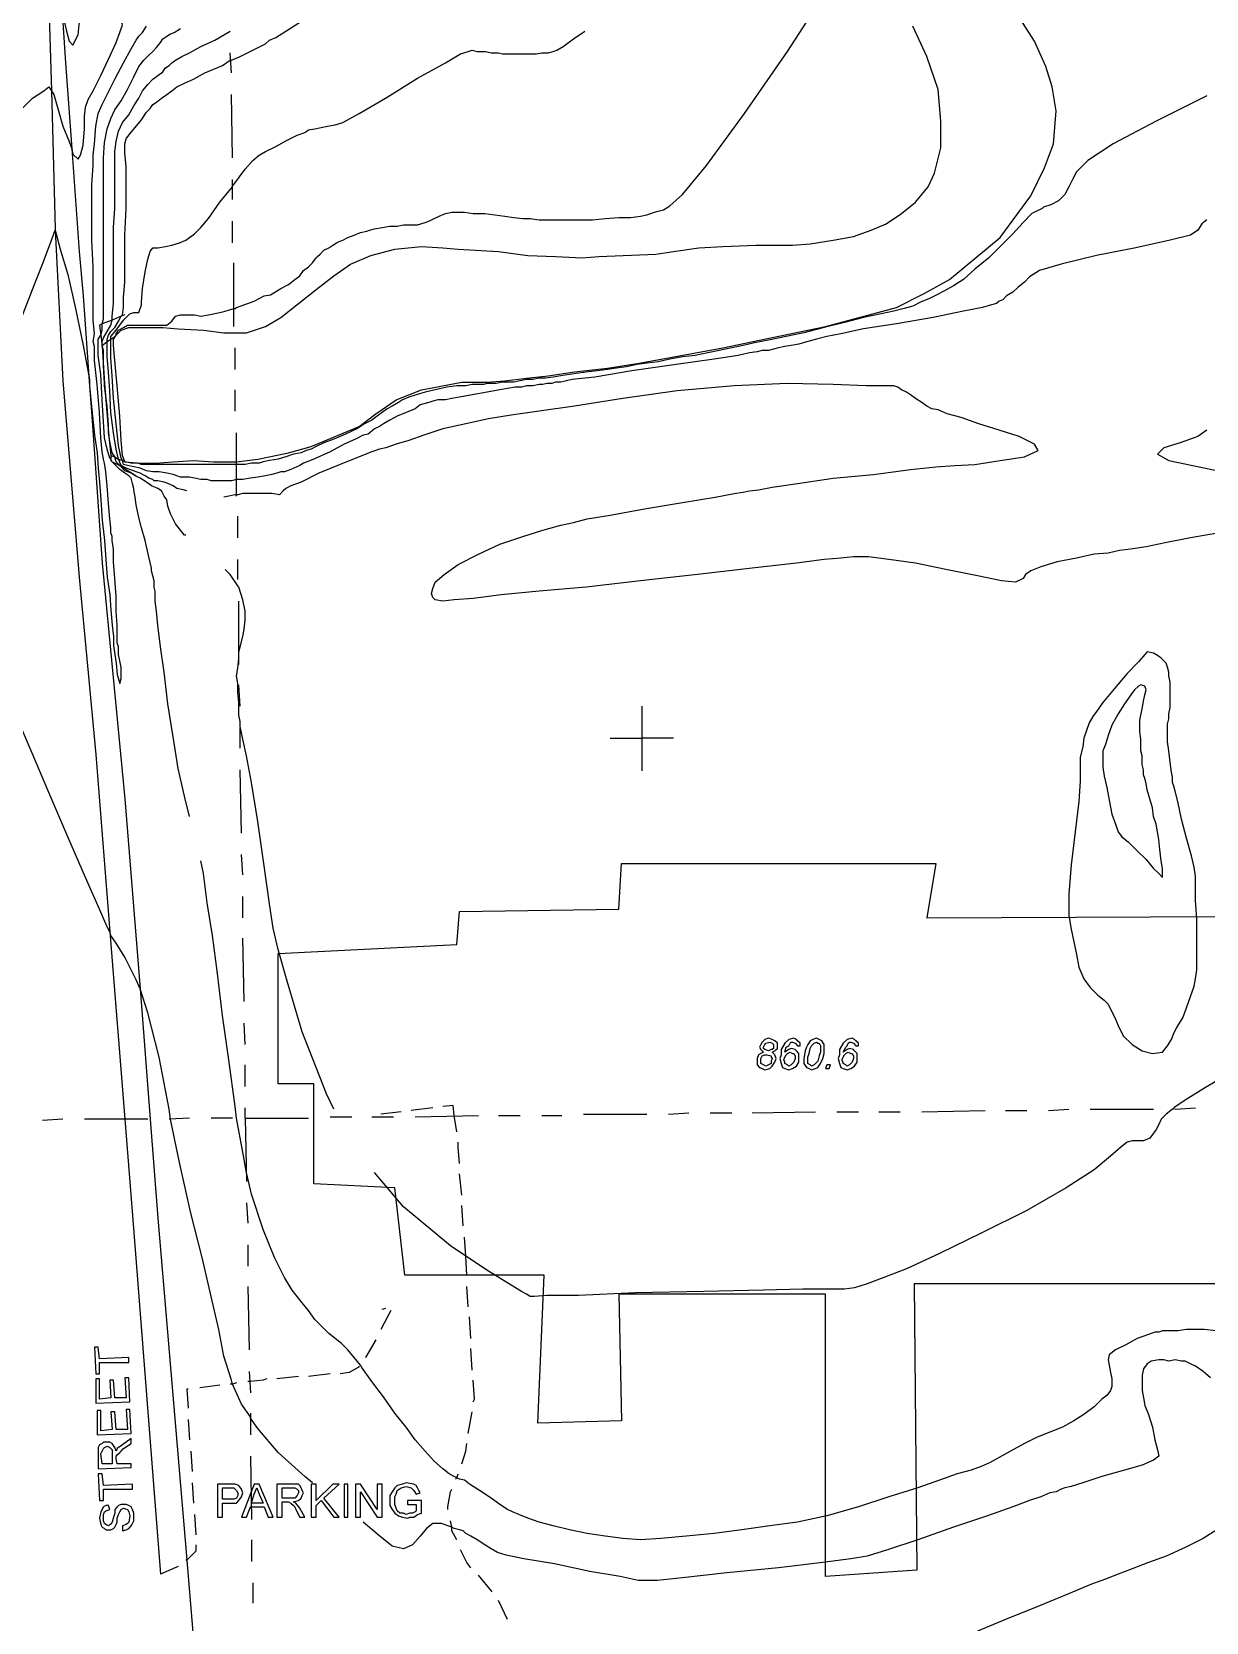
# Model space of a CAD drawing. Header units: feet. Extents: x -3749 to 15459, y 505 to 24761.
# Drawn here: x 445 to 4153, y 6085 to 11107 of the extents above; entities that cross this region are included whole.
import ezdxf

# ---------------------------------------------------------------- set-up
doc = ezdxf.new("R2010")
doc.units = ezdxf.units.FT
for name, color, linetype in [('Buildings', 2, 'CONTINUOUS'), ('Streets', 4, 'CONTINUOUS'), ('Topo', 7, 'CONTINUOUS'), ('Topo Lines', 6, 'CONTINUOUS'), ('Water', 5, 'CONTINUOUS')]:
    doc.layers.add(name, color=color, linetype=linetype)

msp = doc.modelspace()

# ---------------------------------------------------------------- linework, layer by layer
at = {"layer": 'Buildings'}
for points in [[(1075.2, 10977), (1071.2, 11041)], [(1079.2, 10709), (1075.2, 10909)], [(1079.2, 10577), (1079.2, 10641)], [(1079.2, 10441), (1079.2, 10509)], [(1083.2, 10177), (1083.2, 10377)], [(699.2, 10197), (667.2, 10185)], [(727.2, 10209), (699.2, 10197)], [(739.2, 10213), (727.2, 10209)], [(667.2, 10185), (659.2, 10181), (663.2, 10149)], [(663.2, 10149), (667.2, 10113)], [(667.2, 10113), (675.2, 9997)], [(1087.2, 10041), (1087.2, 10109)], [(675.2, 9997), (687.2, 9841)], [(1087.2, 9909), (1087.2, 9977)], [(687.2, 9841), (695.2, 9769.1)], [(1091.2, 9641.1), (1091.2, 9841)], [(695.2, 9769.1), (695.2, 9757.1)], [(695.2, 9757.1), (695.2, 9753.1), (699.2, 9749.1)], [(699.2, 9749.1), (723.2, 9737.1)], [(723.2, 9737.1), (775.2, 9705.1)], [(1095.2, 9509.1), (1095.2, 9577.1)], [(1095.2, 9377.1), (1095.2, 9441.1)], [(1099.2, 9109.1), (1099.2, 9309.1)], [(1103.2, 8977.1), (1099.2, 9045.1)], [(1103.2, 8845.1), (1103.2, 8909.1)], [(1107.2, 8577.1), (1103.2, 8777.1)], [(1111.2, 8445.1), (1107.2, 8509.1)], [(5379.2, 7153.1), (3231.2, 7153.1), (3239.2, 6249.1), (2951.2, 6229.1), (2951.2, 7121.1), (2299.2, 7121.1), (2307.2, 6721.1), (2043.2, 6713.1), (2063.2, 7181.1), (1623.2, 7181.1), (1591.2, 7457.1), (1335.2, 7469.1), (1335.2, 7785.1), (1223.2, 7785.1), (1223.2, 8197.1), (1787.2, 8225.1), (1795.2, 8329.1), (2299.2, 8337.1), (2307.2, 8481.1), (3299.2, 8481.1), (3271.2, 8309.1), (4919.2, 8317.1)], [(1111.2, 8309.1), (1111.2, 8377.1)], [(1115.2, 8045.1), (1111.2, 8245.1)], [(1119.2, 7909.1), (1115.2, 7977.1)], [(2755.2, 7885.1), (2747.2, 7881.1), (2739.2, 7877.1), (2735.2, 7865.1), (2735.2, 7857.1), (2735.2, 7845.1), (2743.2, 7837.1), (2751.2, 7833.1), (2759.2, 7829.1), (2775.2, 7833.1), (2783.2, 7841.1), (2791.2, 7853.1), (2795.2, 7865.1), (2791.2, 7877.1), (2783.2, 7885.1), (2791.2, 7889.1), (2795.2, 7893.1), (2799.2, 7897.1), (2799.2, 7905.1), (2799.2, 7913.1), (2791.2, 7921.1), (2783.2, 7925.1), (2771.2, 7929.1), (2759.2, 7925.1), (2751.2, 7917.1), (2747.2, 7909.1), (2743.2, 7901.1), (2747.2, 7893.1), (2755.2, 7885.1)], [(2755.2, 7901.1), (2759.2, 7909.1), (2763.2, 7913.1), (2775.2, 7917.1), (2783.2, 7913.1), (2787.2, 7909.1), (2787.2, 7905.1), (2787.2, 7897.1), (2783.2, 7893.1), (2779.2, 7893.1), (2771.2, 7889.1), (2759.2, 7893.1), (2755.2, 7897.1), (2755.2, 7901.1)], [(2823.2, 7885.1), (2827.2, 7901.1), (2835.2, 7905.1), (2839.2, 7913.1), (2843.2, 7917.1), (2847.2, 7917.1), (2855.2, 7913.1), (2863.2, 7905.1), (2871.2, 7905.1), (2871.2, 7913.1), (2863.2, 7921.1), (2859.2, 7925.1), (2851.2, 7929.1), (2835.2, 7925.1), (2823.2, 7913.1), (2811.2, 7893.1), (2811.2, 7877.1), (2807.2, 7865.1), (2811.2, 7849.1), (2815.2, 7837.1), (2823.2, 7833.1), (2835.2, 7829.1), (2847.2, 7833.1), (2859.2, 7841.1), (2867.2, 7853.1), (2867.2, 7869.1), (2867.2, 7881.1), (2859.2, 7889.1), (2855.2, 7893.1), (2843.2, 7897.1), (2835.2, 7893.1), (2823.2, 7885.1)], [(2819.2, 7861.1), (2823.2, 7869.1), (2827.2, 7877.1), (2831.2, 7881.1), (2839.2, 7885.1), (2847.2, 7881.1), (2851.2, 7881.1), (2855.2, 7873.1), (2855.2, 7865.1), (2851.2, 7853.1), (2843.2, 7845.1), (2835.2, 7841.1), (2831.2, 7845.1), (2823.2, 7849.1), (2823.2, 7853.1), (2819.2, 7861.1)], [(2883.2, 7865.1), (2883.2, 7849.1), (2891.2, 7837.1), (2899.2, 7833.1), (2907.2, 7829.1), (2919.2, 7833.1), (2927.2, 7837.1), (2935.2, 7849.1), (2943.2, 7865.1), (2947.2, 7881.1), (2947.2, 7897.1), (2947.2, 7909.1), (2939.2, 7921.1), (2931.2, 7925.1), (2923.2, 7929.1), (2911.2, 7925.1), (2903.2, 7921.1), (2895.2, 7909.1), (2891.2, 7901.1), (2887.2, 7889.1), (2883.2, 7865.1)], [(2895.2, 7861.1), (2895.2, 7869.1), (2899.2, 7881.1), (2903.2, 7897.1), (2907.2, 7905.1), (2915.2, 7913.1), (2923.2, 7917.1), (2927.2, 7913.1), (2931.2, 7913.1), (2935.2, 7905.1), (2935.2, 7897.1), (2935.2, 7885.1), (2931.2, 7873.1), (2927.2, 7857.1), (2919.2, 7849.1), (2915.2, 7845.1), (2907.2, 7841.1), (2903.2, 7845.1), (2895.2, 7849.1), (2895.2, 7853.1), (2895.2, 7861.1)], [(3007.2, 7885.1), (3015.2, 7901.1), (3019.2, 7905.1), (3023.2, 7913.1), (3027.2, 7917.1), (3031.2, 7917.1), (3039.2, 7913.1), (3047.2, 7905.1), (3055.2, 7905.1), (3055.2, 7913.1), (3047.2, 7921.1), (3043.2, 7925.1), (3035.2, 7929.1), (3019.2, 7925.1), (3007.2, 7913.1), (2995.2, 7893.1), (2995.2, 7877.1), (2991.2, 7865.1), (2995.2, 7849.1), (2999.2, 7837.1), (3007.2, 7833.1), (3019.2, 7829.1), (3031.2, 7833.1), (3043.2, 7841.1), (3051.2, 7853.1), (3051.2, 7869.1), (3051.2, 7881.1), (3043.2, 7889.1), (3039.2, 7893.1), (3027.2, 7897.1), (3019.2, 7893.1), (3007.2, 7885.1)], [(3003.2, 7861.1), (3007.2, 7869.1), (3011.2, 7877.1), (3015.2, 7881.1), (3023.2, 7885.1), (3031.2, 7881.1), (3035.2, 7881.1), (3039.2, 7873.1), (3039.2, 7865.1), (3035.2, 7853.1), (3027.2, 7845.1), (3019.2, 7841.1), (3015.2, 7845.1), (3007.2, 7849.1), (3007.2, 7853.1), (3003.2, 7861.1)], [(1119.2, 7777.1), (1119.2, 7845.1)], [(2747.2, 7857.1), (2747.2, 7865.1), (2751.2, 7873.1), (2759.2, 7877.1), (2767.2, 7877.1), (2779.2, 7873.1), (2779.2, 7869.1), (2783.2, 7865.1), (2779.2, 7857.1), (2779.2, 7849.1), (2771.2, 7845.1), (2763.2, 7841.1), (2755.2, 7845.1), (2747.2, 7849.1), (2747.2, 7857.1)], [(2951.2, 7833.1), (2963.2, 7833.1), (2967.2, 7845.1), (2955.2, 7845.1), (2951.2, 7833.1)], [(1119.2, 7677.1), (1119.2, 7709.1)], [(1611.2, 7697.1), (1547.2, 7689.1)], [(1711.2, 7709.1), (1643.2, 7701.1)], [(1655.2, 7681.1), (1855.2, 7685.1)], [(1779.2, 7685.1), (1779.2, 7685.1), (1775.2, 7717.1), (1743.2, 7713.1)], [(1787.2, 7633.1), (1779.2, 7685.1)], [(1919.2, 7685.1), (1987.2, 7685.1)], [(2055.2, 7685.1), (2119.2, 7685.1)], [(2187.2, 7689.1), (2387.2, 7689.1)], [(2455.2, 7689.1), (2519.2, 7693.1)], [(2587.2, 7693.1), (2655.2, 7693.1)], [(2719.2, 7693.1), (2919.2, 7697.1)], [(2987.2, 7697.1), (3055.2, 7697.1)], [(3119.2, 7697.1), (3187.2, 7697.1)], [(3255.2, 7697.1), (3455.2, 7701.1)], [(3519.2, 7701.1), (3587.2, 7701.1)], [(3655.2, 7701.1), (3719.2, 7705.1)], [(3787.2, 7705.1), (3987.2, 7705.1)], [(4055.2, 7705.1), (4119.2, 7709.1)], [(543.2, 7673.1), (479.2, 7669.1)], [(811.2, 7673.1), (611.2, 7673.1)], [(943.2, 7677.1), (879.2, 7673.1)], [(1079.2, 7677.1), (1011.2, 7677.1)], [(1119.2, 7677.1), (1123.2, 7477.1)], [(1119.2, 7677.1), (1319.2, 7677.1)], [(1387.2, 7681.1), (1455.2, 7681.1)], [(1519.2, 7681.1), (1587.2, 7681.1)], [(1795.2, 7533.1), (1791.2, 7585.1), (1791.2, 7601.1)], [(1803.2, 7433.1), (1795.2, 7501.1)], [(1123.2, 7409.1), (1127.2, 7345.1)], [(1807.2, 7337.1), (1803.2, 7401.1)], [(1815.2, 7241.1), (1811.2, 7301.1)], [(1127.2, 7277.1), (1127.2, 7209.1)], [(1819.2, 7181.1), (1815.2, 7241.1)], [(1127.2, 7145.1), (1131.2, 6945.1)], [(1823.2, 7081.1), (1819.2, 7145.1)], [(1579.2, 7069.1), (1547.2, 7009.1)], [(1551.2, 7073.1), (1563.2, 7077.1)], [(1831.2, 6981.1), (1827.2, 7049.1)], [(751.2, 6905.1), (751.2, 6921.1), (659.2, 6917.1), (655.2, 6953.1), (643.2, 6953.1), (647.2, 6869.1), (659.2, 6869.1), (659.2, 6905.1), (751.2, 6905.1)], [(1531.2, 6977.1), (1499.2, 6921.1), (1499.2, 6921.1)], [(1835.2, 6881.1), (1831.2, 6949.1)], [(1479.2, 6893.1), (1475.2, 6889.1), (1447.2, 6873.1), (1419.2, 6869.1)], [(755.2, 6781.1), (751.2, 6857.1), (739.2, 6857.1), (743.2, 6793.1), (707.2, 6793.1), (703.2, 6849.1), (691.2, 6849.1), (695.2, 6793.1), (659.2, 6789.1), (659.2, 6853.1), (647.2, 6853.1), (647.2, 6777.1), (755.2, 6781.1)], [(1039.2, 6833.1), (975.2, 6825.1)], [(1079.2, 6837.1), (1071.2, 6837.1)], [(1091.2, 6841.1), (1079.2, 6837.1)], [(1131.2, 6845.1), (1127.2, 6845.1)], [(1131.2, 6877.1), (1135.2, 6809.1)], [(1135.2, 6845.1), (1131.2, 6845.1)], [(1187.2, 6853.1), (1175.2, 6849.1), (1135.2, 6845.1)], [(1287.2, 6861.1), (1219.2, 6853.1)], [(1387.2, 6869.1), (1319.2, 6861.1)], [(1839.2, 6781.1), (1843.2, 6789.1), (1839.2, 6849.1)], [(939.2, 6821.1), (935.2, 6821.1), (939.2, 6761.1)], [(759.2, 6681.1), (755.2, 6757.1), (743.2, 6757.1), (747.2, 6693.1), (711.2, 6693.1), (707.2, 6749.1), (695.2, 6749.1), (699.2, 6693.1), (663.2, 6689.1), (663.2, 6753.1), (651.2, 6753.1), (651.2, 6677.1), (759.2, 6681.1)], [(1135.2, 6745.1), (1135.2, 6677.1)], [(1823.2, 6681.1), (1835.2, 6749.1)], [(939.2, 6725.1), (943.2, 6661.1)], [(759.2, 6573.1), (759.2, 6585.1), (715.2, 6585.1), (711.2, 6601.1), (711.2, 6609.1), (715.2, 6613.1), (723.2, 6621.1), (727.2, 6625.1), (735.2, 6633.1), (759.2, 6649.1), (759.2, 6665.1), (731.2, 6645.1), (715.2, 6633.1), (711.2, 6625.1), (707.2, 6637.1), (699.2, 6649.1), (691.2, 6653.1), (683.2, 6653.1), (671.2, 6653.1), (667.2, 6649.1), (659.2, 6645.1), (655.2, 6637.1), (655.2, 6629.1), (655.2, 6617.1), (655.2, 6569.1), (759.2, 6573.1)], [(699.2, 6585.1), (667.2, 6585.1), (663.2, 6617.1), (667.2, 6625.1), (671.2, 6633.1), (675.2, 6637.1), (683.2, 6641.1), (691.2, 6637.1), (699.2, 6629.1), (699.2, 6621.1), (699.2, 6613.1), (699.2, 6585.1)], [(1803.2, 6585.1), (1815.2, 6625.1), (1819.2, 6649.1)], [(947.2, 6625.1), (951.2, 6561.1)], [(1135.2, 6609.1), (1139.2, 6409.1)], [(763.2, 6505.1), (763.2, 6521.1), (671.2, 6517.1), (667.2, 6553.1), (655.2, 6553.1), (659.2, 6469.1), (671.2, 6469.1), (671.2, 6505.1), (763.2, 6505.1)], [(1783.2, 6537.1), (1787.2, 6541.1)], [(1787.2, 6541.1), (1791.2, 6553.1)], [(951.2, 6525.1), (955.2, 6461.1)], [(1031.2, 6417.1), (1047.2, 6417.1), (1047.2, 6461.1), (1071.2, 6461.1), (1091.2, 6461.1), (1099.2, 6469.1), (1107.2, 6481.1), (1111.2, 6493.1), (1107.2, 6505.1), (1099.2, 6517.1), (1087.2, 6521.1), (1079.2, 6521.1), (1071.2, 6521.1), (1031.2, 6521.1), (1031.2, 6417.1)], [(1047.2, 6473.1), (1047.2, 6509.1), (1071.2, 6509.1), (1079.2, 6509.1), (1083.2, 6509.1), (1091.2, 6501.1), (1095.2, 6493.1), (1095.2, 6485.1), (1091.2, 6477.1), (1083.2, 6473.1), (1071.2, 6473.1), (1047.2, 6473.1)], [(1107.2, 6417.1), (1123.2, 6417.1), (1135.2, 6449.1), (1179.2, 6449.1), (1191.2, 6417.1), (1207.2, 6417.1), (1163.2, 6521.1), (1147.2, 6521.1), (1107.2, 6417.1)], [(1139.2, 6461.1), (1147.2, 6489.1), (1155.2, 6509.1), (1159.2, 6501.1), (1163.2, 6489.1), (1175.2, 6461.1), (1139.2, 6461.1)], [(1219.2, 6417.1), (1235.2, 6417.1), (1235.2, 6465.1), (1247.2, 6465.1), (1255.2, 6465.1), (1263.2, 6461.1), (1271.2, 6453.1), (1275.2, 6449.1), (1279.2, 6441.1), (1291.2, 6417.1), (1307.2, 6417.1), (1291.2, 6445.1), (1279.2, 6461.1), (1271.2, 6465.1), (1287.2, 6469.1), (1295.2, 6477.1), (1299.2, 6485.1), (1303.2, 6493.1), (1299.2, 6501.1), (1295.2, 6509.1), (1291.2, 6517.1), (1287.2, 6521.1), (1275.2, 6521.1), (1263.2, 6521.1), (1219.2, 6521.1), (1219.2, 6417.1)], [(1235.2, 6477.1), (1235.2, 6509.1), (1267.2, 6509.1), (1275.2, 6509.1), (1283.2, 6505.1), (1287.2, 6501.1), (1287.2, 6493.1), (1283.2, 6485.1), (1275.2, 6477.1), (1271.2, 6477.1), (1263.2, 6477.1), (1235.2, 6477.1)], [(1327.2, 6417.1), (1343.2, 6417.1), (1343.2, 6453.1), (1359.2, 6469.1), (1399.2, 6417.1), (1415.2, 6417.1), (1367.2, 6477.1), (1415.2, 6521.1), (1395.2, 6521.1), (1343.2, 6469.1), (1343.2, 6521.1), (1327.2, 6521.1), (1327.2, 6417.1)], [(1431.2, 6417.1), (1443.2, 6417.1), (1443.2, 6521.1), (1431.2, 6521.1), (1431.2, 6417.1)], [(1467.2, 6417.1), (1483.2, 6417.1), (1483.2, 6497.1), (1535.2, 6417.1), (1551.2, 6417.1), (1551.2, 6521.1), (1535.2, 6521.1), (1535.2, 6441.1), (1483.2, 6521.1), (1467.2, 6521.1), (1467.2, 6417.1)], [(1631.2, 6457.1), (1659.2, 6457.1), (1659.2, 6437.1), (1655.2, 6433.1), (1647.2, 6429.1), (1639.2, 6429.1), (1627.2, 6425.1), (1619.2, 6429.1), (1607.2, 6429.1), (1599.2, 6437.1), (1595.2, 6445.1), (1591.2, 6457.1), (1591.2, 6469.1), (1591.2, 6481.1), (1595.2, 6489.1), (1599.2, 6501.1), (1611.2, 6509.1), (1627.2, 6513.1), (1643.2, 6509.1), (1651.2, 6501.1), (1659.2, 6489.1), (1671.2, 6493.1), (1667.2, 6501.1), (1663.2, 6509.1), (1659.2, 6517.1), (1651.2, 6521.1), (1627.2, 6525.1), (1615.2, 6521.1), (1599.2, 6517.1), (1591.2, 6509.1), (1583.2, 6497.1), (1575.2, 6485.1), (1575.2, 6469.1), (1575.2, 6453.1), (1583.2, 6441.1), (1591.2, 6429.1), (1603.2, 6421.1), (1615.2, 6417.1), (1631.2, 6413.1), (1639.2, 6417.1), (1651.2, 6417.1), (1663.2, 6425.1), (1675.2, 6429.1), (1675.2, 6469.1), (1631.2, 6469.1), (1631.2, 6457.1)], [(1759.2, 6441.1), (1759.2, 6449.1), (1767.2, 6497.1), (1771.2, 6505.1)], [(731.2, 6373.1), (743.2, 6377.1), (751.2, 6381.1), (759.2, 6389.1), (763.2, 6397.1), (767.2, 6405.1), (767.2, 6421.1), (767.2, 6429.1), (763.2, 6441.1), (759.2, 6449.1), (751.2, 6453.1), (743.2, 6457.1), (735.2, 6457.1), (727.2, 6457.1), (719.2, 6453.1), (715.2, 6449.1), (707.2, 6441.1), (707.2, 6429.1), (703.2, 6417.1), (699.2, 6401.1), (695.2, 6393.1), (691.2, 6393.1), (687.2, 6389.1), (679.2, 6393.1), (675.2, 6397.1), (671.2, 6405.1), (671.2, 6413.1), (671.2, 6425.1), (675.2, 6433.1), (679.2, 6437.1), (691.2, 6441.1), (687.2, 6453.1), (679.2, 6453.1), (671.2, 6449.1), (663.2, 6433.1), (659.2, 6413.1), (663.2, 6393.1), (667.2, 6385.1), (675.2, 6381.1), (679.2, 6377.1), (687.2, 6377.1), (695.2, 6377.1), (703.2, 6381.1), (707.2, 6385.1), (711.2, 6393.1), (715.2, 6401.1), (715.2, 6413.1), (719.2, 6425.1), (723.2, 6433.1), (727.2, 6441.1), (735.2, 6445.1), (747.2, 6441.1), (751.2, 6433.1), (755.2, 6421.1), (751.2, 6401.1), (747.2, 6397.1), (743.2, 6393.1), (731.2, 6389.1), (731.2, 6373.1)], [(959.2, 6425.1), (963.2, 6361.1)], [(1787.2, 6345.1), (1771.2, 6373.1), (1771.2, 6385.1), (1767.2, 6405.1)], [(963.2, 6329.1), (963.2, 6309.1), (935.2, 6281.1)], [(1139.2, 6345.1), (1139.2, 6277.1)], [(935.2, 6281.1), (931.2, 6281.1)], [(1831.2, 6257.1), (1819.2, 6273.1), (1799.2, 6313.1)], [(907.2, 6261.1), (851.2, 6237.1)], [(1899.2, 6181.1), (1855.2, 6233.1)], [(1143.2, 6209.1), (1143.2, 6145.1)], [(1947.2, 6093.1), (1919.2, 6153.1)]]:
    msp.add_lwpolyline(points, dxfattribs=at)
at = {"layer": 'Streets'}
for points in [[(499.2, 11489), (499.2, 11193), (507.2, 10921)], [(535.2, 11325), (535.2, 11265), (551.2, 11009), (571.2, 10737)], [(507.2, 10921), (519.2, 10485), (519.2, 10481)], [(571.2, 10737), (595.2, 10413), (607.2, 10273)], [(519.2, 10481), (543.2, 10005), (595.2, 9385.1)], [(607.2, 10273), (627.2, 9989)], [(627.2, 9989), (635.2, 9893), (667.2, 9429.1), (739.2, 8685.1), (787.2, 8085.1)], [(595.2, 9385.1), (647.2, 8825.1)], [(595.2, 9385.1), (647.2, 8825.1)], [(2371.2, 8977.1), (2371.2, 8773.1)], [(2271.2, 8877.1), (2371.2, 8877.1)], [(2471.2, 8877.1), (2371.2, 8877.1)], [(647.2, 8825.1), (691.2, 8265.1)], [(647.2, 8825.1), (691.2, 8265.1)], [(691.2, 8265.1), (739.2, 7673.1)], [(691.2, 8265.1), (739.2, 7673.1)], [(787.2, 8085.1), (819.2, 7673.1)], [(739.2, 7673.1), (739.2, 7673.1)], [(739.2, 7673.1), (739.2, 7673.1)], [(739.2, 7673.1), (763.2, 7369.1)], [(739.2, 7673.1), (763.2, 7369.1)], [(819.2, 7673.1), (819.2, 7673.1)], [(819.2, 7673.1), (843.2, 7361.1), (935.2, 6281.1)], [(763.2, 7369.1), (851.2, 6237.1)], [(763.2, 7369.1), (851.2, 6237.1)], [(935.2, 6281.1), (959.2, 5989.1)]]:
    msp.add_lwpolyline(points, dxfattribs=at)
at = {"layer": 'Topo', "color": 4}
for points in [[(699.2, 10197), (667.2, 10185)], [(727.2, 10209), (699.2, 10197)], [(739.2, 10213), (727.2, 10209)], [(667.2, 10185), (659.2, 10181), (663.2, 10149)], [(663.2, 10149), (667.2, 10113)], [(667.2, 10113), (675.2, 9997)], [(675.2, 9997), (687.2, 9841)], [(687.2, 9841), (695.2, 9769.1)], [(695.2, 9769.1), (695.2, 9757.1)], [(695.2, 9757.1), (695.2, 9753.1), (699.2, 9749.1)], [(699.2, 9749.1), (723.2, 9737.1)], [(723.2, 9737.1), (775.2, 9705.1)]]:
    msp.add_lwpolyline(points, dxfattribs=at)
at = {"layer": 'Topo Lines'}
for points in [[(1075.2, 11017), (1103.2, 11029), (1151.2, 11053), (1183.2, 11069), (1195.2, 11081), (1215.2, 11089), (1247.2, 11109), (1323.2, 11157), (1455.2, 11241), (1615.2, 11341), (1767.2, 11441), (1883.2, 11521), (1967.2, 11581), (2019.2, 11621), (2055.2, 11649), (2087.2, 11677), (2135.2, 11721), (2207.2, 11789)], [(535.2, 11325), (535.2, 11281), (539.2, 11241), (539.2, 11205), (543.2, 11173), (547.2, 11141), (555.2, 11109), (563.2, 11077), (575.2, 11065), (591.2, 11097), (595.2, 11129), (599.2, 11157), (599.2, 11185)], [(1699.2, 10509), (1707.2, 10513), (1731.2, 10525), (1751.2, 10533), (1771.2, 10537), (1787.2, 10537), (1811.2, 10537), (1839.2, 10533), (1875.2, 10533), (1907.2, 10529), (1939.2, 10525), (1967.2, 10521), (1995.2, 10517), (2019.2, 10517), (2047.2, 10513), (2071.2, 10513), (2095.2, 10513), (2119.2, 10513), (2143.2, 10513), (2163.2, 10513), (2183.2, 10513), (2215.2, 10513), (2255.2, 10517), (2299.2, 10521), (2335.2, 10521), (2367.2, 10525), (2387.2, 10529), (2399.2, 10533), (2411.2, 10537), (2423.2, 10541), (2439.2, 10545), (2459.2, 10557), (2499.2, 10593), (2575.2, 10685), (2695.2, 10849), (2831.2, 11045), (2939.2, 11213)], [(623.2, 10893), (639.2, 10921), (663.2, 10969), (687.2, 11021), (711.2, 11073), (723.2, 11105), (731.2, 11129), (727.2, 11141), (719.2, 11149), (711.2, 11153)], [(639.2, 10717), (643.2, 10753), (647.2, 10809), (655.2, 10849), (667.2, 10877), (683.2, 10909), (707.2, 10957), (735.2, 11009), (759.2, 11053), (775.2, 11081), (783.2, 11093), (795.2, 11105), (807.2, 11125)], [(671.2, 10297), (671.2, 10333), (671.2, 10405), (671.2, 10465), (671.2, 10509), (671.2, 10549), (671.2, 10585), (671.2, 10617), (671.2, 10657), (671.2, 10709), (675.2, 10757), (683.2, 10801), (695.2, 10833), (707.2, 10861), (727.2, 10889), (747.2, 10925), (767.2, 10965), (783.2, 10997), (799.2, 11017), (815.2, 11033), (827.2, 11045), (839.2, 11057), (851.2, 11073), (859.2, 11085), (871.2, 11093), (883.2, 11101), (895.2, 11105), (915.2, 11117)], [(703.2, 10253), (703.2, 10301), (703.2, 10361), (703.2, 10425), (703.2, 10489), (707.2, 10549), (707.2, 10601), (707.2, 10649), (707.2, 10693), (707.2, 10729), (711.2, 10761), (719.2, 10793), (731.2, 10821), (751.2, 10845), (767.2, 10873), (783.2, 10897), (795.2, 10921), (811.2, 10941), (827.2, 10957), (843.2, 10969), (859.2, 10981), (867.2, 10993), (879.2, 11001), (887.2, 11009), (899.2, 11017), (919.2, 11029), (943.2, 11041), (979.2, 11061), (1023.2, 11081), (1071.2, 11109)], [(1339.2, 10801), (1359.2, 10805), (1379.2, 10809), (1403.2, 10813), (1427.2, 10821), (1479.2, 10849), (1567.2, 10901), (1663.2, 10961), (1751.2, 11009), (1799.2, 11037), (1823.2, 11045), (1835.2, 11049), (1851.2, 11045), (1863.2, 11045), (1879.2, 11045), (1895.2, 11041), (1907.2, 11041), (1919.2, 11041), (1931.2, 11037), (1955.2, 11037), (1975.2, 11037), (1995.2, 11037), (2019.2, 11037), (2039.2, 11037), (2055.2, 11041), (2075.2, 11041), (2091.2, 11045), (2103.2, 11049), (2123.2, 11061), (2155.2, 11085), (2191.2, 11109)], [(735.2, 10249), (735.2, 10269), (739.2, 10317), (739.2, 10385), (739.2, 10465), (743.2, 10549), (743.2, 10621), (743.2, 10681), (739.2, 10725), (739.2, 10753), (743.2, 10769), (755.2, 10785), (771.2, 10805), (791.2, 10829), (807.2, 10853), (819.2, 10865), (827.2, 10877), (839.2, 10885), (855.2, 10897), (871.2, 10909), (887.2, 10921), (903.2, 10933), (927.2, 10945), (955.2, 10957), (991.2, 10977), (1047.2, 11001), (1071.2, 11017)], [(1071.2, 11017), (1075.2, 11017)], [(-124.8, 10861), (-96.8, 10837), (-52.8, 10801), (23.2, 10741), (115.2, 10681), (203.2, 10649), (267.2, 10673), (315.2, 10729), (359.2, 10797), (403.2, 10853), (447.2, 10897), (483.2, 10921), (499.2, 10933), (507.2, 10921)], [(507.2, 10921), (515.2, 10909), (527.2, 10865), (543.2, 10809), (563.2, 10761), (571.2, 10737)], [(4155.2, 10905), (3995.2, 10825), (3859.2, 10753), (3779.2, 10701), (3743.2, 10665), (3731.2, 10641), (3719.2, 10617), (3707.2, 10593), (3687.2, 10573), (3663.2, 10561), (3639.2, 10553)], [(571.2, 10737), (575.2, 10721), (591.2, 10705), (599.2, 10717), (607.2, 10749), (611.2, 10801), (611.2, 10841), (615.2, 10869), (623.2, 10893), (623.2, 10893)], [(1079.2, 10621), (1083.2, 10625), (1119.2, 10673), (1143.2, 10701), (1163.2, 10717), (1183.2, 10729), (1215.2, 10745), (1251.2, 10765), (1283.2, 10781), (1307.2, 10789), (1319.2, 10797), (1339.2, 10801)], [(659.2, 9905), (651.2, 9993), (643.2, 10069), (643.2, 10113), (639.2, 10129), (643.2, 10153), (639.2, 10197), (639.2, 10273), (639.2, 10365), (635.2, 10449), (635.2, 10505), (635.2, 10533), (635.2, 10549), (635.2, 10565), (635.2, 10589), (635.2, 10625), (639.2, 10685), (639.2, 10717)], [(791.2, 10245), (791.2, 10253), (795.2, 10297), (803.2, 10349), (811.2, 10389), (819.2, 10413), (827.2, 10425), (843.2, 10425), (867.2, 10429), (887.2, 10433), (911.2, 10441), (931.2, 10449), (943.2, 10457), (959.2, 10469), (979.2, 10489), (1003.2, 10517), (1039.2, 10569), (1079.2, 10617)], [(1079.2, 10617), (1079.2, 10621)], [(3639.2, 10553), (3635.2, 10549), (3603.2, 10533), (3575.2, 10505), (3543.2, 10469), (3507.2, 10433), (3467.2, 10393), (3423.2, 10357), (3387.2, 10325), (3355.2, 10305), (3327.2, 10289), (3303.2, 10277), (3279.2, 10265), (3251.2, 10253), (3227.2, 10241), (3199.2, 10233), (3167.2, 10225), (3127.2, 10217), (3071.2, 10205), (3011.2, 10189), (2947.2, 10173), (2883.2, 10157), (2827.2, 10145), (2771.2, 10133), (2727.2, 10125), (2691.2, 10117), (2655.2, 10109), (2615.2, 10101), (2579.2, 10093), (2539.2, 10085), (2499.2, 10081), (2459.2, 10073), (2423.2, 10065), (2387.2, 10061), (2355.2, 10057), (2323.2, 10049), (2291.2, 10045), (2263.2, 10041), (2231.2, 10037), (2203.2, 10033), (2171.2, 10029), (2143.2, 10025), (2115.2, 10021), (2091.2, 10017), (2067.2, 10013), (2047.2, 10013)], [(1511.2, 10481), (1527.2, 10485), (1551.2, 10489), (1575.2, 10493), (1599.2, 10493), (1619.2, 10497), (1643.2, 10497), (1663.2, 10497), (1687.2, 10505), (1699.2, 10509)], [(4155.2, 10513), (4139.2, 10501), (4127.2, 10481), (4103.2, 10465), (4039.2, 10449), (3931.2, 10425), (3807.2, 10401), (3695.2, 10373), (3627.2, 10353), (3595.2, 10333), (3579.2, 10317), (3559.2, 10301), (3543.2, 10285), (3523.2, 10273), (3511.2, 10261), (3499.2, 10257), (3491.2, 10249), (3475.2, 10245), (3447.2, 10237), (3387.2, 10225), (3291.2, 10205), (3175.2, 10185), (3071.2, 10169), (2999.2, 10153), (2955.2, 10145), (2923.2, 10137), (2895.2, 10129), (2867.2, 10121), (2843.2, 10117), (2823.2, 10113), (2803.2, 10109), (2787.2, 10105), (2771.2, 10101), (2751.2, 10101), (2735.2, 10097)], [(-80.8, 10061), (-68.8, 10061), (-24.8, 10045), (51.2, 10017), (139.2, 9981), (215.2, 9949), (259.2, 9937), (279.2, 9941), (299.2, 9973), (331.2, 10029), (371.2, 10109), (411.2, 10201), (447.2, 10293), (479.2, 10373), (503.2, 10437), (515.2, 10469), (519.2, 10481), (519.2, 10481)], [(519.2, 10481), (523.2, 10465), (535.2, 10421), (559.2, 10341), (583.2, 10233), (607.2, 10117), (627.2, 10009), (627.2, 9989)], [(1347.2, 10397), (1355.2, 10405), (1367.2, 10417), (1383.2, 10425), (1395.2, 10433), (1407.2, 10441), (1415.2, 10445), (1427.2, 10449), (1443.2, 10457), (1463.2, 10465), (1483.2, 10473), (1503.2, 10477), (1511.2, 10481)], [(1231.2, 10297), (1255.2, 10309), (1275.2, 10325), (1291.2, 10337), (1303.2, 10353), (1319.2, 10365), (1331.2, 10377), (1343.2, 10393), (1347.2, 10397)], [(667.2, 10185), (671.2, 10201), (671.2, 10261), (671.2, 10297)], [(1179.2, 10273), (1199.2, 10277), (1231.2, 10297)], [(695.2, 10137), (695.2, 10145), (711.2, 10165), (723.2, 10181), (735.2, 10197), (747.2, 10209), (755.2, 10217), (767.2, 10221), (783.2, 10221), (791.2, 10245)], [(699.2, 10197), (699.2, 10209), (703.2, 10249), (703.2, 10253)], [(727.2, 10209), (731.2, 10213), (735.2, 10237), (735.2, 10249)], [(1087.2, 10233), (1091.2, 10237), (1147.2, 10257), (1179.2, 10273)], [(667.2, 10117), (667.2, 10129), (671.2, 10141), (683.2, 10161), (695.2, 10181), (699.2, 10197)], [(683.2, 10129), (683.2, 10137), (687.2, 10149), (695.2, 10161), (707.2, 10173), (719.2, 10193), (727.2, 10209)], [(739.2, 9749.1), (731.2, 9769.1), (727.2, 9817), (723.2, 9893), (715.2, 9989), (707.2, 10069), (703.2, 10117), (703.2, 10137), (711.2, 10149), (711.2, 10153), (719.2, 10165), (735.2, 10173), (747.2, 10181), (767.2, 10181), (783.2, 10181), (799.2, 10181), (815.2, 10181), (831.2, 10181), (843.2, 10181), (859.2, 10181), (871.2, 10181), (887.2, 10193), (899.2, 10209), (915.2, 10213), (935.2, 10213), (959.2, 10213), (979.2, 10209), (1003.2, 10213), (1039.2, 10221), (1055.2, 10225)], [(1055.2, 10225), (1083.2, 10233)], [(1083.2, 10233), (1087.2, 10233)], [(695.2, 9757.1), (691.2, 9761.1), (683.2, 9789.1), (675.2, 9825), (671.2, 9877), (667.2, 9945), (663.2, 10025), (655.2, 10085), (655.2, 10121), (655.2, 10137), (663.2, 10149), (663.2, 10149)], [(663.2, 10149), (667.2, 10165), (667.2, 10185)], [(675.2, 9997), (671.2, 10053), (671.2, 10101), (667.2, 10117)], [(719.2, 9757.1), (711.2, 9789.1), (703.2, 9841), (695.2, 9905), (691.2, 9973), (687.2, 10033), (683.2, 10081), (683.2, 10117), (683.2, 10129)], [(731.2, 9753.1), (727.2, 9761.1), (719.2, 9801), (711.2, 9869), (703.2, 9949), (699.2, 10021), (695.2, 10077), (695.2, 10109), (695.2, 10133), (695.2, 10137)], [(2735.2, 10097), (2711.2, 10093), (2675.2, 10085), (2599.2, 10073), (2479.2, 10057), (2339.2, 10037), (2223.2, 10017), (2151.2, 10009), (2115.2, 10001), (2099.2, 10001), (2087.2, 9997), (2071.2, 9997), (2059.2, 9993), (2047.2, 9993), (2027.2, 9989), (2007.2, 9989), (1991.2, 9985), (1971.2, 9985), (1947.2, 9981), (1923.2, 9977), (1883.2, 9969)], [(687.2, 9841), (687.2, 9865), (683.2, 9925), (675.2, 9989), (675.2, 9997)], [(2047.2, 10013), (2027.2, 10009), (2007.2, 10009), (1987.2, 10005), (1967.2, 10001), (1947.2, 10001), (1931.2, 10001), (1911.2, 9997), (1899.2, 9997), (1883.2, 9997), (1871.2, 9993), (1855.2, 9993), (1835.2, 9993), (1815.2, 9989), (1787.2, 9989), (1755.2, 9985), (1719.2, 9977), (1687.2, 9969), (1659.2, 9961), (1635.2, 9953), (1615.2, 9945), (1603.2, 9937), (1583.2, 9925), (1567.2, 9917), (1551.2, 9905), (1535.2, 9893), (1519.2, 9881), (1495.2, 9869), (1471.2, 9853), (1435.2, 9837), (1399.2, 9821), (1367.2, 9809), (1343.2, 9797.1), (1327.2, 9789.1), (1311.2, 9785.1), (1295.2, 9777.1), (1271.2, 9773.1), (1247.2, 9765.1), (1223.2, 9757.1), (1195.2, 9753.1), (1175.2, 9749.1), (1163.2, 9745.1), (1139.2, 9745.1), (1119.2, 9741.1), (1099.2, 9741.1), (1091.2, 9741.1)], [(3103.2, 9989), (3079.2, 9989), (2975.2, 9993), (2831.2, 9997), (2663.2, 9989), (2483.2, 9973), (2311.2, 9949), (2159.2, 9925), (2047.2, 9909), (1959.2, 9897), (1887.2, 9885), (1815.2, 9869), (1743.2, 9853), (1683.2, 9833), (1635.2, 9817)], [(627.2, 9989), (635.2, 9913), (643.2, 9833), (651.2, 9777.1), (655.2, 9729.1), (659.2, 9685.1), (663.2, 9629.1), (667.2, 9565.1), (675.2, 9501.1), (679.2, 9441.1), (683.2, 9385.1), (691.2, 9329.1), (695.2, 9281.1), (699.2, 9233.1), (703.2, 9197.1), (703.2, 9169.1), (707.2, 9141.1), (711.2, 9113.1), (715.2, 9077.1), (723.2, 9049.1), (727.2, 9065.1), (727.2, 9101.1), (719.2, 9141.1), (719.2, 9165.1), (715.2, 9177.1), (715.2, 9197.1), (715.2, 9233.1), (711.2, 9277.1), (711.2, 9325.1), (707.2, 9381.1), (703.2, 9433.1), (703.2, 9473.1), (699.2, 9501.1), (699.2, 9513.1), (695.2, 9525.1), (695.2, 9541.1), (691.2, 9569.1), (687.2, 9617.1), (683.2, 9673.1), (679.2, 9717.1), (675.2, 9745.1), (671.2, 9757.1), (667.2, 9781.1), (663.2, 9825), (659.2, 9905)], [(1883.2, 9969), (1835.2, 9961), (1795.2, 9953), (1771.2, 9949), (1751.2, 9945), (1739.2, 9945), (1727.2, 9945), (1711.2, 9941), (1699.2, 9937), (1687.2, 9933), (1671.2, 9929), (1655.2, 9917), (1627.2, 9905), (1599.2, 9893), (1575.2, 9881), (1555.2, 9869), (1543.2, 9861), (1527.2, 9853), (1507.2, 9837), (1491.2, 9833), (1467.2, 9821), (1431.2, 9805), (1387.2, 9781.1), (1335.2, 9757.1), (1303.2, 9745.1)], [(4103.2, 9509.1), (4023.2, 9493.1), (3963.2, 9481.1), (3915.2, 9473.1), (3879.2, 9469.1), (3843.2, 9461.1), (3799.2, 9457.1), (3743.2, 9445.1), (3683.2, 9433.1), (3631.2, 9417.1), (3599.2, 9405.1), (3583.2, 9393.1), (3575.2, 9381.1), (3551.2, 9369.1), (3507.2, 9373.1), (3431.2, 9389.1), (3331.2, 9409.1), (3235.2, 9429.1), (3151.2, 9441.1), (3087.2, 9449.1), (3039.2, 9449.1), (2999.2, 9445.1), (2947.2, 9441.1), (2859.2, 9429.1), (2719.2, 9413.1), (2547.2, 9393.1), (2367.2, 9373.1), (2195.2, 9353.1), (2047.2, 9341.1), (1927.2, 9329.1), (1839.2, 9317.1), (1779.2, 9313.1), (1743.2, 9309.1), (1719.2, 9313.1), (1711.2, 9321.1), (1707.2, 9333.1), (1711.2, 9349.1), (1719.2, 9369.1), (1747.2, 9393.1), (1791.2, 9425.1), (1855.2, 9457.1), (1923.2, 9489.1), (1995.2, 9513.1), (2059.2, 9533.1), (2115.2, 9549.1), (2155.2, 9557.1), (2199.2, 9569.1), (2271.2, 9581.1), (2379.2, 9601.1), (2499.2, 9621.1), (2603.2, 9637.1), (2663.2, 9649.1), (2691.2, 9653.1), (2711.2, 9657.1), (2739.2, 9661.1), (2783.2, 9669.1), (2863.2, 9681.1), (2975.2, 9697.1), (3103.2, 9709.1), (3219.2, 9725.1), (3299.2, 9733.1), (3359.2, 9737.1), (3423.2, 9741.1), (3503.2, 9753.1), (3579.2, 9765.1), (3623.2, 9785.1), (3611.2, 9805), (3563.2, 9829), (3499.2, 9849), (3435.2, 9869), (3379.2, 9889), (3335.2, 9901), (3307.2, 9913), (3287.2, 9917), (3271.2, 9925), (3255.2, 9937), (3235.2, 9949), (3219.2, 9961), (3207.2, 9969), (3191.2, 9977), (3179.2, 9985), (3167.2, 9989), (3139.2, 9989), (3103.2, 9989)], [(4155.2, 9849), (4127.2, 9829), (4071.2, 9809), (4019.2, 9793.1), (3999.2, 9773.1), (4035.2, 9753.1), (4111.2, 9737.1), (4191.2, 9721.1)], [(707.2, 9765.1), (699.2, 9777.1), (691.2, 9813), (687.2, 9841)], [(1635.2, 9817), (1595.2, 9805), (1563.2, 9793.1), (1543.2, 9789.1), (1519.2, 9781.1), (1479.2, 9765.1), (1419.2, 9741.1), (1351.2, 9713.1), (1295.2, 9685.1), (1263.2, 9673.1), (1247.2, 9665.1), (1239.2, 9657.1), (1227.2, 9645.1), (1203.2, 9649.1), (1183.2, 9649.1), (1159.2, 9649.1), (1135.2, 9649.1), (1111.2, 9649.1), (1095.2, 9645.1)], [(699.2, 9749.1), (695.2, 9757.1)], [(767.2, 9665.1), (763.2, 9681.1), (759.2, 9697.1), (751.2, 9705.1), (739.2, 9713.1), (723.2, 9725.1), (707.2, 9741.1), (699.2, 9749.1)], [(723.2, 9737.1), (711.2, 9749.1), (707.2, 9765.1)], [(827.2, 9693.1), (815.2, 9697.1), (803.2, 9705.1), (787.2, 9713.1), (775.2, 9717.1), (755.2, 9725.1), (743.2, 9729.1), (727.2, 9737.1), (719.2, 9757.1), (719.2, 9757.1)], [(939.2, 9701.1), (927.2, 9701.1), (915.2, 9701.1), (891.2, 9709.1), (871.2, 9713.1), (847.2, 9717.1), (827.2, 9717.1), (807.2, 9721.1), (787.2, 9729.1), (767.2, 9733.1), (747.2, 9737.1), (735.2, 9741.1), (731.2, 9753.1)], [(1091.2, 9741.1), (1079.2, 9741.1), (1059.2, 9741.1), (1039.2, 9741.1), (1019.2, 9741.1), (1003.2, 9741.1), (983.2, 9741.1), (971.2, 9741.1), (951.2, 9741.1), (931.2, 9741.1), (915.2, 9741.1), (903.2, 9741.1), (887.2, 9741.1), (867.2, 9741.1), (851.2, 9741.1), (835.2, 9741.1), (823.2, 9741.1), (807.2, 9741.1), (791.2, 9741.1), (779.2, 9745.1), (759.2, 9745.1), (739.2, 9749.1), (739.2, 9749.1)], [(1303.2, 9745.1), (1291.2, 9737.1), (1263.2, 9725.1), (1243.2, 9717.1), (1231.2, 9717.1), (1219.2, 9713.1), (1203.2, 9709.1), (1183.2, 9705.1), (1159.2, 9701.1), (1135.2, 9697.1), (1111.2, 9693.1), (1091.2, 9693.1)], [(807.2, 9685.1), (787.2, 9697.1), (771.2, 9705.1), (759.2, 9713.1), (747.2, 9717.1), (739.2, 9721.1), (727.2, 9733.1), (723.2, 9737.1)], [(935.2, 9657.1), (923.2, 9661.1), (903.2, 9665.1), (891.2, 9673.1), (875.2, 9681.1), (863.2, 9685.1), (843.2, 9689.1), (831.2, 9689.1), (827.2, 9693.1)], [(1091.2, 9693.1), (1075.2, 9689.1), (1055.2, 9689.1), (1035.2, 9689.1), (1011.2, 9689.1), (999.2, 9693.1), (979.2, 9693.1), (959.2, 9697.1), (943.2, 9701.1), (939.2, 9701.1)], [(1091.2, 9741.1), (1091.2, 9741.1)], [(1091.2, 9693.1), (1091.2, 9693.1)], [(823.2, 9413.1), (815.2, 9449.1), (803.2, 9501.1), (791.2, 9541.1), (783.2, 9573.1), (779.2, 9593.1), (775.2, 9613.1), (771.2, 9637.1), (767.2, 9661.1), (767.2, 9665.1)], [(899.2, 9553.1), (883.2, 9585.1), (875.2, 9609.1), (871.2, 9629.1), (863.2, 9641.1), (855.2, 9657.1), (843.2, 9665.1), (823.2, 9673.1), (807.2, 9685.1), (807.2, 9685.1)], [(1091.2, 9645.1), (1087.2, 9645.1), (1067.2, 9641.1), (1051.2, 9637.1), (1051.2, 9637.1)], [(1095.2, 9645.1), (1091.2, 9645.1)], [(931.2, 9517.1), (927.2, 9517.1), (899.2, 9553.1)], [(4195.2, 9525.1), (4103.2, 9509.1)], [(943.2, 8629.1), (927.2, 8693.1), (907.2, 8781.1), (891.2, 8881.1), (875.2, 8985.1), (863.2, 9085.1), (851.2, 9165.1), (843.2, 9233.1), (839.2, 9277.1), (835.2, 9309.1), (835.2, 9325.1), (835.2, 9341.1), (831.2, 9353.1), (831.2, 9373.1), (823.2, 9405.1), (823.2, 9413.1)], [(1095.2, 9357.1), (1071.2, 9393.1), (1055.2, 9409.1)], [(1099.2, 9353.1), (1095.2, 9357.1)], [(1099.2, 9149.1), (1103.2, 9165.1), (1111.2, 9197.1), (1115.2, 9221.1), (1119.2, 9249.1), (1119.2, 9277.1), (1111.2, 9313.1), (1099.2, 9353.1), (1099.2, 9353.1)], [(691.2, 8265.1), (683.2, 8281.1), (659.2, 8337.1), (615.2, 8437.1), (559.2, 8565.1), (499.2, 8705.1), (443.2, 8837.1), (391.2, 8957.1), (347.2, 9065.1), (303.2, 9161.1), (263.2, 9233.1), (207.2, 9281.1), (143.2, 9293.1), (79.2, 9289.1), (23.2, 9277.1), (-4.8, 9269.1), (-16.8, 9269.1)], [(1103.2, 8929.1), (1099.2, 8949.1), (1099.2, 8989.1), (1095.2, 9021.1), (1095.2, 9049.1), (1091.2, 9073.1), (1095.2, 9097.1), (1099.2, 9129.1), (1099.2, 9141.1)], [(1099.2, 9141.1), (1099.2, 9149.1)], [(3755.2, 8801.1), (3755.2, 8785.1), (3755.2, 8741.1), (3751.2, 8677.1), (3739.2, 8581.1), (3727.2, 8477.1), (3719.2, 8385.1), (3719.2, 8317.1), (3727.2, 8273.1), (3735.2, 8233.1), (3743.2, 8193.1), (3751.2, 8153.1), (3767.2, 8117.1), (3787.2, 8089.1), (3811.2, 8065.1), (3831.2, 8049.1), (3843.2, 8037.1), (3851.2, 8021.1), (3863.2, 7997.1), (3875.2, 7969.1), (3891.2, 7937.1), (3919.2, 7909.1), (3951.2, 7889.1), (3983.2, 7881.1), (4015.2, 7885.1), (4031.2, 7905.1), (4043.2, 7925.1), (4051.2, 7945.1), (4059.2, 7961.1), (4067.2, 7973.1), (4079.2, 7993.1), (4091.2, 8025.1), (4103.2, 8061.1), (4115.2, 8093.1), (4119.2, 8117.1), (4123.2, 8145.1), (4123.2, 8181.1), (4123.2, 8241.1), (4123.2, 8305.1), (4119.2, 8365.1), (4119.2, 8405.1), (4119.2, 8429.1), (4119.2, 8441.1), (4115.2, 8469.1), (4107.2, 8505.1), (4091.2, 8561.1), (4075.2, 8621.1), (4063.2, 8677.1), (4055.2, 8709.1), (4051.2, 8725.1), (4047.2, 8737.1), (4047.2, 8753.1), (4043.2, 8769.1), (4039.2, 8801.1), (4035.2, 8837.1), (4031.2, 8865.1), (4031.2, 8885.1), (4031.2, 8909.1), (4031.2, 8921.1), (4035.2, 8937.1), (4035.2, 8953.1), (4039.2, 8973.1), (4039.2, 8985.1), (4039.2, 9001.1), (4039.2, 9021.1), (4039.2, 9037.1), (4039.2, 9053.1), (4035.2, 9073.1), (4035.2, 9085.1), (4031.2, 9101.1), (4027.2, 9113.1), (4011.2, 9129.1), (3999.2, 9137.1), (3987.2, 9145.1), (3967.2, 9149.1), (3959.2, 9141.1), (3939.2, 9117.1), (3903.2, 9081.1), (3863.2, 9033.1), (3827.2, 8989.1), (3807.2, 8961.1), (3795.2, 8945.1), (3783.2, 8925.1), (3775.2, 8901.1), (3767.2, 8877.1), (3763.2, 8849.1), (3755.2, 8817.1), (3755.2, 8801.1)], [(3827.2, 8793.1), (3827.2, 8785.1), (3831.2, 8757.1), (3839.2, 8721.1), (3847.2, 8681.1), (3855.2, 8637.1), (3867.2, 8605.1), (3875.2, 8581.1), (3887.2, 8565.1), (3907.2, 8549.1), (3935.2, 8521.1), (3963.2, 8493.1), (3987.2, 8465.1), (4003.2, 8449.1), (4015.2, 8437.1), (4015.2, 8465.1), (4011.2, 8489.1), (4007.2, 8525.1), (4003.2, 8557.1), (3999.2, 8581.1), (3995.2, 8605.1), (3987.2, 8629.1), (3983.2, 8657.1), (3975.2, 8685.1), (3967.2, 8713.1), (3963.2, 8733.1), (3959.2, 8749.1), (3955.2, 8761.1), (3955.2, 8777.1), (3951.2, 8793.1), (3951.2, 8805.1), (3951.2, 8821.1), (3947.2, 8837.1), (3947.2, 8853.1), (3947.2, 8873.1), (3943.2, 8897.1), (3943.2, 8913.1), (3943.2, 8933.1), (3947.2, 8949.1), (3951.2, 8969.1), (3955.2, 8993.1), (3959.2, 9013.1), (3963.2, 9029.1), (3959.2, 9041.1), (3947.2, 9045.1), (3939.2, 9041.1), (3927.2, 9029.1), (3915.2, 9013.1), (3895.2, 8985.1), (3875.2, 8953.1), (3855.2, 8917.1), (3843.2, 8885.1), (3835.2, 8857.1), (3827.2, 8837.1), (3827.2, 8825.1), (3827.2, 8805.1), (3827.2, 8793.1)], [(1103.2, 8917.1), (1103.2, 8929.1)], [(1399.2, 7705.1), (1375.2, 7753.1), (1299.2, 7949.1), (1251.2, 8109.1), (1223.2, 8209.1), (1207.2, 8277.1), (1195.2, 8353.1), (1179.2, 8473.1), (1159.2, 8613.1), (1139.2, 8737.1), (1123.2, 8821.1), (1111.2, 8873.1), (1103.2, 8913.1), (1103.2, 8917.1)], [(1091.2, 7677.1), (1087.2, 7713.1), (1067.2, 7861.1), (1047.2, 8001.1), (1031.2, 8133.1), (1015.2, 8253.1), (999.2, 8357.1), (987.2, 8449.1), (979.2, 8489.1)], [(787.2, 8085.1), (775.2, 8113.1), (739.2, 8185.1), (711.2, 8229.1), (695.2, 8253.1), (691.2, 8265.1)], [(883.2, 7673.1), (879.2, 7705.1), (847.2, 7869.1), (811.2, 8009.1), (787.2, 8085.1)], [(4219.2, 7813.1), (4151.2, 7773.1), (4087.2, 7733.1), (4051.2, 7709.1)], [(4051.2, 7705.1), (4047.2, 7705.1), (4027.2, 7689.1), (4011.2, 7673.1), (4003.2, 7657.1), (3995.2, 7641.1), (3987.2, 7629.1), (3975.2, 7613.1), (3955.2, 7605.1), (3935.2, 7605.1), (3919.2, 7605.1), (3903.2, 7601.1), (3883.2, 7585.1), (3851.2, 7557.1), (3799.2, 7513.1), (3711.2, 7457.1), (3587.2, 7385.1), (3443.2, 7313.1), (3311.2, 7249.1), (3207.2, 7201.1), (3135.2, 7173.1), (3083.2, 7153.1), (3043.2, 7141.1), (3011.2, 7137.1), (2979.2, 7137.1), (2943.2, 7137.1), (2879.2, 7137.1), (2755.2, 7133.1), (2567.2, 7129.1), (2351.2, 7125.1), (2171.2, 7117.1), (2071.2, 7117.1), (2031.2, 7113.1), (2019.2, 7113.1), (2007.2, 7121.1), (1991.2, 7129.1), (1959.2, 7149.1), (1887.2, 7193.1), (1815.2, 7241.1)], [(4051.2, 7709.1), (4051.2, 7705.1)], [(883.2, 7673.1), (883.2, 7673.1)], [(1079.2, 6837.1), (1075.2, 6849.1), (1051.2, 6925.1), (1035.2, 7009.1), (1011.2, 7113.1), (983.2, 7237.1), (947.2, 7377.1), (911.2, 7537.1), (883.2, 7673.1)], [(1123.2, 7505.1), (1111.2, 7569.1), (1091.2, 7677.1)], [(1123.2, 7505.1), (1123.2, 7505.1)], [(1483.2, 6897.1), (1463.2, 6921.1), (1443.2, 6945.1), (1423.2, 6965.1), (1403.2, 6981.1), (1383.2, 6997.1), (1363.2, 7017.1), (1339.2, 7041.1), (1319.2, 7069.1), (1299.2, 7093.1), (1283.2, 7113.1), (1267.2, 7133.1), (1243.2, 7173.1), (1211.2, 7237.1), (1175.2, 7325.1), (1139.2, 7437.1), (1123.2, 7505.1)], [(1815.2, 7241.1), (1767.2, 7273.1), (1619.2, 7397.1), (1527.2, 7505.1)], [(4183.2, 7005.1), (4147.2, 7009.1), (4119.2, 7009.1), (4091.2, 7009.1), (4063.2, 7005.1), (4035.2, 7005.1), (4015.2, 7005.1), (4003.2, 7001.1), (3991.2, 7001.1), (3971.2, 6993.1), (3935.2, 6981.1), (3899.2, 6961.1), (3867.2, 6945.1), (3847.2, 6929.1), (3843.2, 6913.1), (3847.2, 6897.1), (3851.2, 6873.1), (3855.2, 6853.1), (3855.2, 6829.1), (3851.2, 6817.1), (3839.2, 6801.1), (3823.2, 6789.1), (3799.2, 6765.1), (3767.2, 6741.1), (3735.2, 6721.1), (3699.2, 6701.1), (3659.2, 6685.1), (3619.2, 6669.1), (3579.2, 6649.1), (3535.2, 6625.1), (3499.2, 6605.1), (3471.2, 6589.1), (3443.2, 6577.1), (3411.2, 6565.1), (3367.2, 6553.1), (3311.2, 6533.1), (3243.2, 6509.1), (3151.2, 6481.1), (3055.2, 6449.1), (2955.2, 6421.1), (2863.2, 6401.1), (2775.2, 6389.1), (2687.2, 6377.1), (2599.2, 6365.1), (2511.2, 6357.1), (2431.2, 6349.1), (2367.2, 6345.1), (2311.2, 6349.1), (2255.2, 6357.1), (2199.2, 6365.1), (2143.2, 6377.1), (2091.2, 6389.1), (2047.2, 6401.1), (2011.2, 6413.1), (1983.2, 6425.1), (1963.2, 6433.1), (1947.2, 6441.1), (1923.2, 6457.1), (1895.2, 6477.1), (1859.2, 6501.1), (1827.2, 6521.1), (1811.2, 6533.1), (1795.2, 6537.1), (1787.2, 6541.1)], [(1787.2, 6541.1), (1779.2, 6545.1), (1763.2, 6553.1), (1743.2, 6569.1), (1715.2, 6593.1), (1687.2, 6625.1), (1655.2, 6661.1), (1627.2, 6701.1), (1591.2, 6745.1), (1555.2, 6797.1), (1519.2, 6845.1), (1487.2, 6889.1), (1483.2, 6897.1)], [(4167.2, 6857.1), (4143.2, 6877.1), (4119.2, 6893.1), (4103.2, 6901.1), (4087.2, 6909.1), (4075.2, 6909.1), (4055.2, 6913.1), (4035.2, 6909.1), (4019.2, 6913.1), (4003.2, 6913.1), (3979.2, 6909.1), (3967.2, 6901.1), (3955.2, 6885.1), (3951.2, 6865.1), (3951.2, 6841.1), (3951.2, 6817.1), (3955.2, 6793.1), (3959.2, 6769.1), (3971.2, 6741.1), (3983.2, 6701.1), (3991.2, 6661.1), (3999.2, 6629.1), (4003.2, 6609.1), (3987.2, 6597.1), (3951.2, 6581.1), (3895.2, 6565.1), (3823.2, 6545.1), (3763.2, 6525.1), (3727.2, 6513.1), (3707.2, 6509.1), (3695.2, 6505.1), (3679.2, 6497.1), (3659.2, 6493.1), (3631.2, 6481.1), (3595.2, 6469.1), (3543.2, 6449.1), (3463.2, 6421.1), (3355.2, 6385.1), (3243.2, 6345.1), (3147.2, 6313.1), (3083.2, 6293.1), (3031.2, 6285.1), (2943.2, 6273.1), (2803.2, 6257.1), (2639.2, 6241.1), (2499.2, 6225.1), (2419.2, 6217.1), (2391.2, 6217.1), (2359.2, 6217.1), (2303.2, 6229.1), (2207.2, 6245.1), (2095.2, 6269.1), (1999.2, 6285.1), (1943.2, 6297.1), (1915.2, 6305.1), (1895.2, 6317.1), (1875.2, 6329.1), (1851.2, 6345.1), (1831.2, 6357.1), (1815.2, 6365.1), (1807.2, 6373.1), (1795.2, 6377.1), (1779.2, 6381.1), (1771.2, 6385.1)], [(1135.2, 6733.1), (1107.2, 6773.1), (1079.2, 6837.1)], [(1135.2, 6729.1), (1135.2, 6733.1)], [(1331.2, 6525.1), (1307.2, 6545.1), (1223.2, 6621.1), (1159.2, 6697.1), (1135.2, 6729.1)], [(1771.2, 6385.1), (1759.2, 6389.1), (1739.2, 6397.1), (1723.2, 6397.1), (1711.2, 6397.1), (1691.2, 6381.1), (1671.2, 6357.1), (1647.2, 6329.1), (1619.2, 6317.1), (1583.2, 6325.1), (1539.2, 6361.1), (1491.2, 6401.1)], [(4187.2, 6377.1), (4143.2, 6349.1), (4087.2, 6321.1), (4027.2, 6293.1), (3971.2, 6273.1), (3919.2, 6253.1), (3875.2, 6237.1), (3835.2, 6221.1), (3791.2, 6205.1), (3723.2, 6177.1), (3627.2, 6137.1), (3519.2, 6093.1), (3431.2, 6057.1)]]:
    msp.add_lwpolyline(points, dxfattribs=at)
at = {"layer": 'Water'}
for points in [[(1091.2, 9749.1), (1159.2, 9757.1), (1255.2, 9777.1), (1327.2, 9797.1), (1479.2, 9861), (1531.2, 9901), (1595.2, 9945), (1675.2, 9977), (1803.2, 10001), (1883.2, 10001), (1939.2, 10005), (2007.2, 10013), (2075.2, 10021), (2159.2, 10033), (2263.2, 10045), (2363.2, 10061), (2495.2, 10085), (2627.2, 10109), (2743.2, 10133), (2951.2, 10177), (3175.2, 10237), (3263.2, 10281), (3343.2, 10325), (3503.2, 10457), (3599.2, 10589), (3643.2, 10677), (3671.2, 10753), (3679.2, 10857), (3667.2, 10933), (3647.2, 10997), (3611.2, 11077), (3547.2, 11177)], [(1087.2, 10157), (1123.2, 10157), (1183.2, 10177), (1231.2, 10205), (1287.2, 10249), (1343.2, 10293), (1399.2, 10337), (1451.2, 10373), (1515.2, 10401), (1591.2, 10421), (1675.2, 10429), (1743.2, 10425), (1791.2, 10421), (1919.2, 10413), (2011.2, 10401), (2099.2, 10397), (2183.2, 10393), (2235.2, 10397), (2415.2, 10405), (2471.2, 10413), (2551.2, 10425), (2627.2, 10429), (2731.2, 10433), (2803.2, 10433), (2847.2, 10433), (2903.2, 10437), (2975.2, 10449), (3039.2, 10461), (3095.2, 10481), (3143.2, 10501), (3191.2, 10533), (3235.2, 10569), (3275.2, 10617), (3295.2, 10661), (3315.2, 10741), (3315.2, 10825), (3307.2, 10925), (3271.2, 11029), (3227.2, 11125)], [(667.2, 10113), (667.2, 10117), (683.2, 10129), (695.2, 10137), (707.2, 10145), (711.2, 10149), (727.2, 10165), (751.2, 10173), (803.2, 10173), (859.2, 10173), (907.2, 10169), (987.2, 10165), (1051.2, 10157), (1087.2, 10157)], [(1087.2, 10157), (1087.2, 10157)], [(695.2, 9769.1), (707.2, 9765.1)], [(707.2, 9765.1), (719.2, 9757.1)], [(719.2, 9757.1), (731.2, 9753.1)], [(731.2, 9753.1), (739.2, 9749.1), (739.2, 9749.1)], [(739.2, 9749.1), (791.2, 9745.1), (835.2, 9745.1), (891.2, 9749.1), (955.2, 9753.1), (1019.2, 9749.1), (1079.2, 9749.1), (1091.2, 9749.1)], [(1091.2, 9749.1), (1091.2, 9749.1)]]:
    msp.add_lwpolyline(points, dxfattribs=at)

doc.saveas('drawing.dxf')
